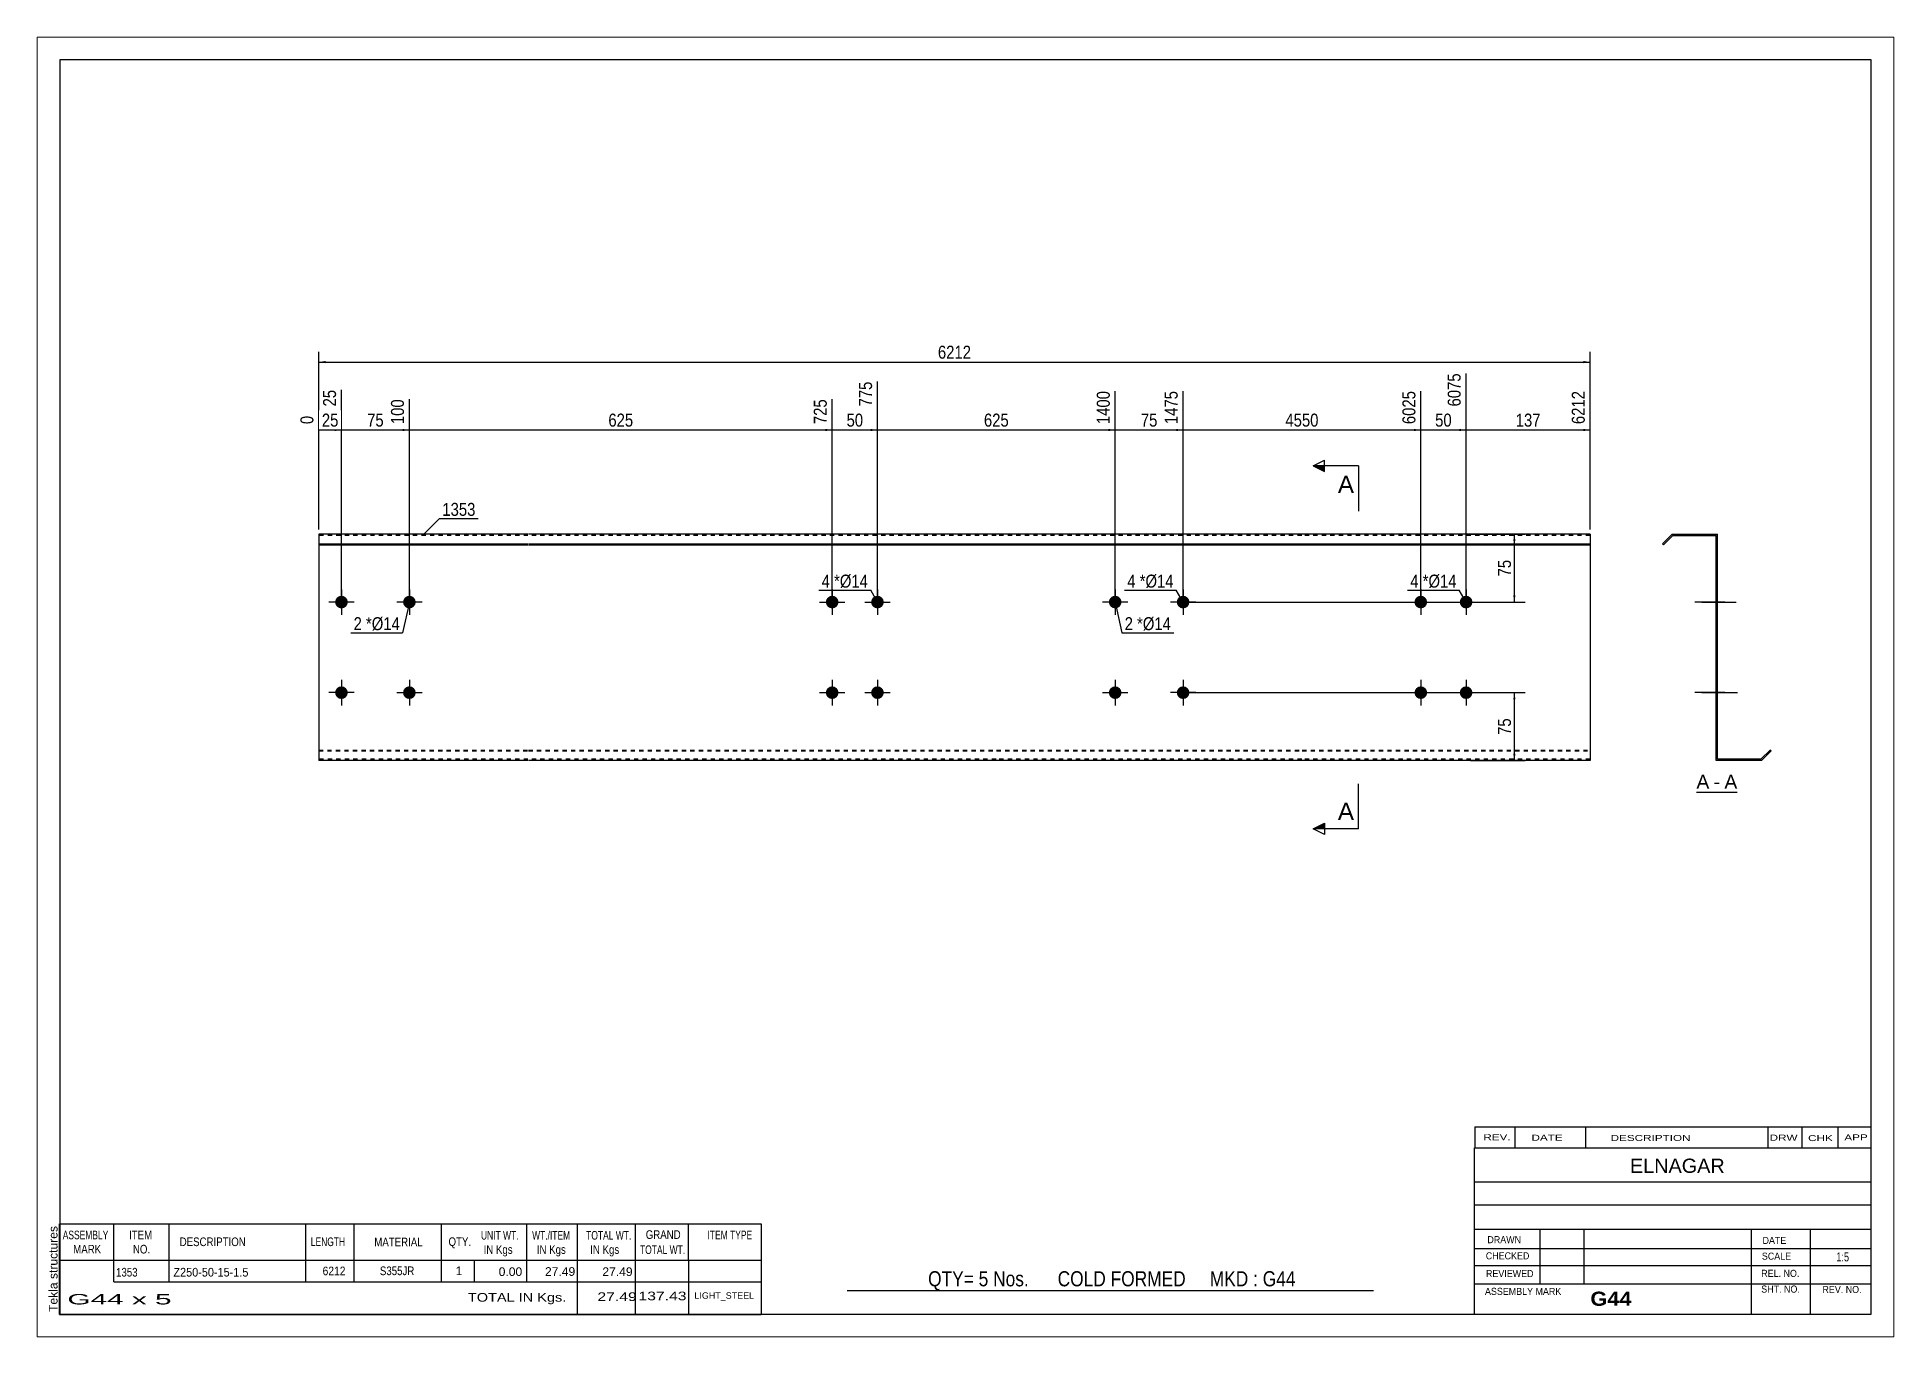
# Paper-space layout 'Layout1' of a CAD drawing. Header units: millimetres. Extents: x 0 to 410, y 0 to 287.
# The model-space entities are those that its viewports show. They can reach past a viewport. Long polylines and large blocks are cut down to what shows.
import ezdxf

# ---------------------------------------------------------------- set-up
doc = ezdxf.new("R2010")
doc.units = ezdxf.units.MM
doc.linetypes.add('DXK_LINE_DOT1', pattern=[1.8814, 0.9407, -0.9407])
doc.layers.add('Viewport layer', color=7, linetype='Continuous', plot=False)
doc.styles.add('Arial', font='ARIAL.TTF', dxfattribs={"height": 0.2})
doc.styles.add('Arial Bold', font='ARIALBD.TTF', dxfattribs={"height": 0.2})
doc.styles.add('Arial Narrow', font='ARIALN.TTF', dxfattribs={"height": 0.2})

# ---------------------------------------------------------------- blocks, each defined once
blk = doc.blocks.new('Unknown-629090020-1616')
at = {"color": 5, "linetype": 'Continuous'}
for p, q in [((342.8, 129.75), (-57.2, 129.75)), ((-57.2, 129.75), (-57.2, -147.25)), ((342.8, -147.25), (342.8, 129.75)), ((-57.2, -147.25), (342.8, -147.25))]:
    blk.add_line(p, q, dxfattribs=at)
at = {"color": 174, "linetype": 'Continuous', "style": 'Arial'}
blk.add_text('Tekla structures', height=1.9102, rotation=90, dxfattribs=at).set_placement((-57.7, -146.75))
blk = doc.blocks.new('Unknown-629090020-12 - 1230')
at = {"color": 7, "linetype": 'Continuous'}
blk.add_line((304.2, -31.95), (313.23, -31.95), dxfattribs=at)
at = {"color": 0, "linetype": 'Continuous'}
blk.add_wipeout([(307.04, -31.2), (307.04, -28), (304.2, -28), (304.2, -31.2)], dxfattribs=at)
blk.add_wipeout([(309.42, -31.2), (309.42, -28), (308, -28), (308, -31.2)], dxfattribs=at)
at = {"color": 96, "linetype": 'Continuous', "style": 'Arial'}
blk.add_text('A', height=3.06, dxfattribs=at).set_placement((304.2, -31.2))
at = {"color": 0, "linetype": 'Continuous'}
blk.add_wipeout([(313.23, -31.2), (313.23, -28), (310.38, -28), (310.38, -31.2)], dxfattribs=at)
at = {"color": 96, "linetype": 'Continuous', "style": 'Arial'}
for s, p in [('A', (310.38, -31.2)), ('-', (308, -31.2))]:
    blk.add_text(s, height=3.06, dxfattribs=at).set_placement(p)
blk = doc.blocks.new('Bolt-629090020-1223 - 1203')
at = {"linetype": 'Continuous'}
blk.add_hatch(color=3, dxfattribs=at).paths.add_polyline_path([(177.25, -10, -1), (174.45, -10, -1)])
at = {"color": 3, "linetype": 'Continuous'}
for p, q in [((175.85, -7.2), (175.85, -12.8)), ((173.05, -10), (178.65, -10))]:
    blk.add_line(p, q, dxfattribs=at)
blk = doc.blocks.new('Part-629090020-1218 - 1203')
at = {"color": 2, "linetype": 'Continuous'}
for p, q in [((0, 25), (0, -25)), ((46.19, 25), (0, 25)), ((149.56, 25), (46.29, 25)), ((217.05, 25), (149.66, 25)), ((280.74, 25), (217.15, 25)), ((280.74, 25), (280.74, -25)), ((0, 22.88), (46.19, 22.88)), ((0, 22.67), (46.19, 22.67)), ((46.29, 22.88), (149.56, 22.88)), ((46.29, 22.67), (149.56, 22.67)), ((149.66, 22.88), (217.05, 22.88)), ((149.66, 22.67), (217.05, 22.67)), ((217.15, 22.88), (280.74, 22.88)), ((217.15, 22.67), (280.74, 22.67)), ((46.19, -25), (0, -25)), ((149.56, -25), (46.29, -25)), ((217.05, -25), (149.66, -25)), ((280.74, -25), (217.15, -25))]:
    blk.add_line(p, q, dxfattribs=at)
at = {"color": 7, "linetype": 'DXK_LINE_DOT1'}
for p, q in [((46.19, 24.7), (0, 24.7)), ((149.56, 24.7), (46.29, 24.7)), ((217.05, 24.7), (149.66, 24.7)), ((280.74, 24.7), (217.15, 24.7)), ((0, -22.67), (46.19, -22.67)), ((0, -22.88), (46.19, -22.88)), ((46.29, -22.67), (149.56, -22.67)), ((46.29, -22.88), (149.56, -22.88)), ((149.66, -22.67), (217.05, -22.67)), ((149.66, -22.88), (217.05, -22.88)), ((217.15, -22.67), (280.74, -22.67)), ((217.15, -22.88), (280.74, -22.88)), ((46.19, -24.7), (0, -24.7)), ((149.56, -24.7), (46.29, -24.7)), ((217.05, -24.7), (149.66, -24.7)), ((280.74, -24.7), (217.15, -24.7))]:
    blk.add_line(p, q, dxfattribs=at)
blk = doc.blocks.new('Bolt-629090020-1219 - 1203')
at = {"linetype": 'Continuous'}
for points in [[(6.4, -10, -1), (3.6, -10, -1)], [(192.25, -10, -1), (189.45, -10, -1)]]:
    blk.add_hatch(color=3, dxfattribs=at).paths.add_polyline_path(points)
at = {"color": 3, "linetype": 'Continuous'}
for p, q in [((5, -7.2), (5, -12.8)), ((190.85, -7.2), (190.85, -12.8)), ((7.8, -10), (2.2, -10)), ((193.65, -10), (188.05, -10))]:
    blk.add_line(p, q, dxfattribs=at)
blk = doc.blocks.new('Bolt-629090020-1220 - 1203')
at = {"linetype": 'Continuous'}
for points in [[(6.4, 10, -1), (3.6, 10, -1)], [(192.25, 10, -1), (189.45, 10, -1)]]:
    blk.add_hatch(color=3, dxfattribs=at).paths.add_polyline_path(points)
at = {"color": 3, "linetype": 'Continuous'}
for p, q in [((5, 12.8), (5, 7.2)), ((190.85, 12.8), (190.85, 7.2)), ((7.8, 10), (2.2, 10)), ((193.65, 10), (188.05, 10))]:
    blk.add_line(p, q, dxfattribs=at)
blk = doc.blocks.new('Bolt-629090020-1221 - 1203')
at = {"linetype": 'Continuous'}
for points in [[(114.76, 10, -1), (111.96, 10, -1)], [(124.76, 10, -1), (121.96, 10, -1)], [(114.76, -10, -1), (111.96, -10, -1)], [(124.76, -10, -1), (121.96, -10, -1)]]:
    blk.add_hatch(color=3, dxfattribs=at).paths.add_polyline_path(points)
at = {"color": 3, "linetype": 'Continuous'}
for p, q in [((113.36, 12.8), (113.36, 7.2)), ((123.36, 12.8), (123.36, 7.2)), ((110.56, 10), (116.16, 10)), ((120.56, 10), (126.16, 10)), ((113.36, -7.2), (113.36, -12.8)), ((123.36, -7.2), (123.36, -12.8)), ((110.56, -10), (116.16, -10)), ((120.56, -10), (126.16, -10))]:
    blk.add_line(p, q, dxfattribs=at)
blk = doc.blocks.new('Bolt-629090020-1222 - 1203')
at = {"linetype": 'Continuous'}
blk.add_hatch(color=3, dxfattribs=at).paths.add_polyline_path([(21.4, -10, -1), (18.6, -10, -1)])
at = {"color": 3, "linetype": 'Continuous'}
for p, q in [((20, -7.2), (20, -12.8)), ((17.2, -10), (22.8, -10))]:
    blk.add_line(p, q, dxfattribs=at)
blk = doc.blocks.new('Bolt-629090020-1224 - 1203')
at = {"linetype": 'Continuous'}
blk.add_hatch(color=3, dxfattribs=at).paths.add_polyline_path([(177.25, 10, -1), (174.45, 10, -1)])
at = {"color": 3, "linetype": 'Continuous'}
for p, q in [((175.85, 12.8), (175.85, 7.2)), ((178.65, 10), (173.05, 10))]:
    blk.add_line(p, q, dxfattribs=at)
blk = doc.blocks.new('Bolt-629090020-1225 - 1203')
at = {"linetype": 'Continuous'}
blk.add_hatch(color=3, dxfattribs=at).paths.add_polyline_path([(21.4, 10, -1), (18.6, 10, -1)])
at = {"color": 3, "linetype": 'Continuous'}
for p, q in [((20, 12.8), (20, 7.2)), ((22.8, 10), (17.2, 10))]:
    blk.add_line(p, q, dxfattribs=at)
blk = doc.blocks.new('Bolt-629090020-1226 - 1203')
at = {"linetype": 'Continuous'}
for points in [[(244.74, 10, -1), (241.94, 10, -1)], [(254.74, 10, -1), (251.94, 10, -1)], [(244.74, -10, -1), (241.94, -10, -1)], [(254.74, -10, -1), (251.94, -10, -1)]]:
    blk.add_hatch(color=3, dxfattribs=at).paths.add_polyline_path(points)
at = {"color": 3, "linetype": 'Continuous'}
for p, q in [((243.34, 12.8), (243.34, 7.2)), ((253.34, 12.8), (253.34, 7.2)), ((240.54, 10), (246.14, 10)), ((250.54, 10), (256.14, 10)), ((243.34, -7.2), (243.34, -12.8)), ((253.34, -7.2), (253.34, -12.8)), ((240.54, -10), (246.14, -10)), ((250.54, -10), (256.14, -10))]:
    blk.add_line(p, q, dxfattribs=at)
blk = doc.blocks.new('Part-629090020-1232 - 1230')
at = {"color": 2, "linetype": 'Continuous'}
for p, q in [((298.86, 25), (296.74, 22.88)), ((296.95, 22.67), (298.99, 24.7)), ((298.86, 25), (308.86, 25)), ((298.99, 24.7), (308.56, 24.7)), ((308.56, -25), (308.56, 24.7)), ((308.86, -24.7), (308.86, 25)), ((296.74, 22.88), (296.95, 22.67)), ((318.44, -24.7), (320.47, -22.67)), ((318.56, -25), (320.68, -22.88)), ((320.68, -22.88), (320.47, -22.67)), ((318.56, -25), (308.56, -25)), ((318.44, -24.7), (308.86, -24.7))]:
    blk.add_line(p, q, dxfattribs=at)
blk = doc.blocks.new('Bolt-629090020-1233 - 1230')
at = {"linetype": 'Continuous'}
blk.add_hatch(color=3, dxfattribs=at).paths.add_polyline_path([(308.86, -11.4), (308.86, -8.6), (308.56, -8.6), (308.56, -11.4)])
blk.add_hatch(color=3, dxfattribs=at).paths.add_polyline_path([(308.86, -11.4), (308.86, -8.6), (308.56, -8.6), (308.56, -11.4)])
at = {"color": 3, "linetype": 'Continuous'}
for p, q in [((310.46, -10), (303.86, -10)), ((310.46, -10), (303.86, -10)), ((308.86, -8.6), (308.56, -8.6)), ((308.86, -8.6), (308.56, -8.6)), ((308.86, -11.4), (308.56, -11.4)), ((308.86, -11.4), (308.56, -11.4))]:
    blk.add_line(p, q, dxfattribs=at)
blk = doc.blocks.new('Bolt-629090020-1234 - 1230')
at = {"linetype": 'Continuous'}
blk.add_hatch(color=3, dxfattribs=at).paths.add_polyline_path([(308.86, 8.6), (308.86, 11.4), (308.56, 11.4), (308.56, 8.6)])
blk.add_hatch(color=3, dxfattribs=at).paths.add_polyline_path([(308.86, 8.6), (308.86, 11.4), (308.56, 11.4), (308.56, 8.6)])
at = {"color": 3, "linetype": 'Continuous'}
for p, q in [((310.46, 10), (303.86, 10)), ((310.46, 10), (303.86, 10)), ((308.86, 11.4), (308.56, 11.4)), ((308.86, 11.4), (308.56, 11.4)), ((308.86, 8.6), (308.56, 8.6)), ((308.86, 8.6), (308.56, 8.6))]:
    blk.add_line(p, q, dxfattribs=at)
blk = doc.blocks.new('Bolt-629090020-1235 - 1230')
at = {"linetype": 'Continuous'}
for points in [[(308.86, 8.6), (308.86, 11.4), (308.56, 11.4), (308.56, 8.6)], [(308.86, 8.6), (308.86, 11.4), (308.56, 11.4), (308.56, 8.6)], [(308.86, -11.4), (308.86, -8.6), (308.56, -8.6), (308.56, -11.4)], [(308.86, -11.4), (308.86, -8.6), (308.56, -8.6), (308.56, -11.4)]]:
    blk.add_hatch(color=3, dxfattribs=at).paths.add_polyline_path(points)
at = {"color": 3, "linetype": 'Continuous'}
for p, q in [((305.96, 10), (312.56, 10)), ((305.96, 10), (312.56, 10)), ((308.56, 11.4), (308.86, 11.4)), ((308.56, 11.4), (308.86, 11.4)), ((308.56, 8.6), (308.86, 8.6)), ((308.56, 8.6), (308.86, 8.6)), ((305.96, -10), (312.56, -10)), ((305.96, -10), (312.56, -10)), ((308.56, -8.6), (308.86, -8.6)), ((308.56, -8.6), (308.86, -8.6)), ((308.56, -11.4), (308.86, -11.4)), ((308.56, -11.4), (308.86, -11.4))]:
    blk.add_line(p, q, dxfattribs=at)
blk = doc.blocks.new('Bolt-629090020-1236 - 1230')
at = {"linetype": 'Continuous'}
blk.add_hatch(color=3, dxfattribs=at).paths.add_polyline_path([(308.86, -11.4), (308.86, -8.6), (308.56, -8.6), (308.56, -11.4)])
at = {"color": 3, "linetype": 'Continuous'}
for p, q in [((306.66, -10), (313.26, -10)), ((308.56, -8.6), (308.86, -8.6)), ((308.56, -11.4), (308.86, -11.4))]:
    blk.add_line(p, q, dxfattribs=at)
blk = doc.blocks.new('Bolt-629090020-1237 - 1230')
at = {"linetype": 'Continuous'}
blk.add_hatch(color=3, dxfattribs=at).paths.add_polyline_path([(308.86, -11.4), (308.86, -8.6), (308.56, -8.6), (308.56, -11.4)])
at = {"color": 3, "linetype": 'Continuous'}
for p, q in [((306.66, -10), (313.26, -10)), ((308.56, -8.6), (308.86, -8.6)), ((308.56, -11.4), (308.86, -11.4))]:
    blk.add_line(p, q, dxfattribs=at)
blk = doc.blocks.new('Bolt-629090020-1238 - 1230')
at = {"linetype": 'Continuous'}
blk.add_hatch(color=3, dxfattribs=at).paths.add_polyline_path([(308.86, 8.6), (308.86, 11.4), (308.56, 11.4), (308.56, 8.6)])
at = {"color": 3, "linetype": 'Continuous'}
for p, q in [((310.46, 10), (303.86, 10)), ((308.86, 11.4), (308.56, 11.4)), ((308.86, 8.6), (308.56, 8.6))]:
    blk.add_line(p, q, dxfattribs=at)
blk = doc.blocks.new('Bolt-629090020-1239 - 1230')
at = {"linetype": 'Continuous'}
blk.add_hatch(color=3, dxfattribs=at).paths.add_polyline_path([(308.86, 8.6), (308.86, 11.4), (308.56, 11.4), (308.56, 8.6)])
at = {"color": 3, "linetype": 'Continuous'}
for p, q in [((310.46, 10), (303.86, 10)), ((308.86, 11.4), (308.56, 11.4)), ((308.86, 8.6), (308.56, 8.6))]:
    blk.add_line(p, q, dxfattribs=at)
blk = doc.blocks.new('Bolt-629090020-1240 - 1230')
at = {"linetype": 'Continuous'}
for points in [[(308.86, 8.6), (308.86, 11.4), (308.56, 11.4), (308.56, 8.6)], [(308.86, 8.6), (308.86, 11.4), (308.56, 11.4), (308.56, 8.6)], [(308.86, -11.4), (308.86, -8.6), (308.56, -8.6), (308.56, -11.4)], [(308.86, -11.4), (308.86, -8.6), (308.56, -8.6), (308.56, -11.4)]]:
    blk.add_hatch(color=3, dxfattribs=at).paths.add_polyline_path(points)
at = {"color": 3, "linetype": 'Continuous'}
for p, q in [((305.36, 10), (312.96, 10)), ((305.36, 10), (312.96, 10)), ((308.56, 11.4), (308.86, 11.4)), ((308.56, 11.4), (308.86, 11.4)), ((308.56, 8.6), (308.86, 8.6)), ((308.56, 8.6), (308.86, 8.6)), ((305.36, -10), (312.96, -10)), ((305.36, -10), (312.96, -10)), ((308.56, -8.6), (308.86, -8.6)), ((308.56, -8.6), (308.86, -8.6)), ((308.56, -11.4), (308.86, -11.4)), ((308.56, -11.4), (308.86, -11.4))]:
    blk.add_line(p, q, dxfattribs=at)
blk = doc.blocks.new('StraightDimension-629090020-1306 - 1203')
at = {"linetype": 'Continuous'}
for points in [[(1.5, 62.75), (0, 63), (1.5, 63.25)], [(279.24, 63.25), (280.74, 63), (279.24, 62.75)]]:
    blk.add_hatch(color=7, dxfattribs=at).paths.add_polyline_path(points)
at = {"color": 7, "linetype": 'Continuous'}
for p, q in [((0, 26), (0, 65.25)), ((0, 63), (280.74, 63)), ((280.74, 26), (280.74, 65.25))]:
    blk.add_line(p, q, dxfattribs=at)
at = {"color": 0}
blk.add_wipeout([(144.63, 63.15), (144.63, 67.35), (136.11, 67.35), (136.11, 63.15)], dxfattribs=at)
at = {"color": 3, "style": 'Arial Narrow'}
blk.add_text('6212', height=2.863, dxfattribs=at).set_placement((136.71, 63.75))
blk = doc.blocks.new('StraightDimension-629090020-1249 - 1203')
at = {"linetype": 'Continuous'}
blk.add_hatch(color=7, dxfattribs=at).paths.add_polyline_path([(279.24, 48.25), (280.74, 48), (279.24, 47.75)])
at = {"color": 7, "linetype": 'Continuous'}
for p, q in [((253.34, 11), (253.34, 60.51)), ((280.74, 26), (280.74, 56.61)), ((253.34, 48), (280.74, 48))]:
    blk.add_line(p, q, dxfattribs=at)
at = {"color": 0, "linetype": 'Continuous'}
blk.add_wipeout([(280.14, 57.21), (275.94, 57.21), (275.94, 48.7), (280.14, 48.7)], dxfattribs=at)
at = {"color": 0}
blk.add_wipeout([(270.38, 48.15), (270.38, 52.35), (263.7, 52.35), (263.7, 48.15)], dxfattribs=at)
at = {"color": 3, "linetype": 'Continuous', "style": 'Arial Narrow'}
blk.add_text('6212', height=2.863, rotation=90.0002, dxfattribs=at).set_placement((279.54, 49.3))
at = {"color": 3, "style": 'Arial Narrow'}
blk.add_text('137', height=2.863, dxfattribs=at).set_placement((264.3, 48.75))
blk = doc.blocks.new('StraightDimension-629090020-1250 - 1203')
at = {"linetype": 'Continuous'}
blk.add_hatch(color=7, dxfattribs=at).paths.add_polyline_path([(251.84, 48.25), (253.34, 48), (251.84, 47.75)])
at = {"color": 7, "linetype": 'Continuous'}
for p, q in [((253.34, 11), (253.34, 60.51)), ((243.34, 11), (243.34, 56.61)), ((243.34, 48), (253.34, 48))]:
    blk.add_line(p, q, dxfattribs=at)
at = {"color": 0}
blk.add_wipeout([(250.77, 48.15), (250.77, 52.35), (245.91, 52.35), (245.91, 48.15)], dxfattribs=at)
at = {"color": 0, "linetype": 'Continuous'}
blk.add_wipeout([(252.74, 61.11), (248.54, 61.11), (248.54, 52.6), (252.74, 52.6)], dxfattribs=at)
at = {"color": 3, "linetype": 'Continuous', "style": 'Arial Narrow'}
blk.add_text('6075', height=2.863, rotation=90.0002, dxfattribs=at).set_placement((252.14, 53.2))
at = {"color": 3, "style": 'Arial Narrow'}
blk.add_text('50', height=2.863, dxfattribs=at).set_placement((246.51, 48.75))
blk = doc.blocks.new('StraightDimension-629090020-1251 - 1203')
at = {"linetype": 'Continuous'}
blk.add_hatch(color=7, dxfattribs=at).paths.add_polyline_path([(241.84, 48.25), (243.34, 48), (241.84, 47.75)])
at = {"color": 7, "linetype": 'Continuous'}
for p, q in [((190.85, 11), (190.85, 56.61)), ((243.34, 11), (243.34, 56.61)), ((190.85, 48), (243.34, 48))]:
    blk.add_line(p, q, dxfattribs=at)
at = {"color": 0, "linetype": 'Continuous'}
blk.add_wipeout([(242.74, 57.21), (238.54, 57.21), (238.54, 48.7), (242.74, 48.7)], dxfattribs=at)
at = {"color": 0}
blk.add_wipeout([(221.35, 48.15), (221.35, 52.35), (212.84, 52.35), (212.84, 48.15)], dxfattribs=at)
at = {"color": 3, "linetype": 'Continuous', "style": 'Arial Narrow'}
blk.add_text('6025', height=2.863, rotation=90.0002, dxfattribs=at).set_placement((242.14, 49.3))
at = {"color": 3, "style": 'Arial Narrow'}
blk.add_text('4550', height=2.863, dxfattribs=at).set_placement((213.44, 48.75))
blk = doc.blocks.new('StraightDimension-629090020-1252 - 1203')
at = {"linetype": 'Continuous'}
blk.add_hatch(color=7, dxfattribs=at).paths.add_polyline_path([(189.35, 48.25), (190.85, 48), (189.35, 47.75)])
at = {"color": 7, "linetype": 'Continuous'}
for p, q in [((175.85, 11), (175.85, 56.61)), ((190.85, 11), (190.85, 56.61)), ((175.85, 48), (190.85, 48))]:
    blk.add_line(p, q, dxfattribs=at)
at = {"color": 0}
blk.add_wipeout([(185.78, 48.15), (185.78, 52.35), (180.92, 52.35), (180.92, 48.15)], dxfattribs=at)
at = {"color": 0, "linetype": 'Continuous'}
blk.add_wipeout([(190.25, 57.21), (186.05, 57.21), (186.05, 48.7), (190.25, 48.7)], dxfattribs=at)
at = {"color": 3, "linetype": 'Continuous', "style": 'Arial Narrow'}
blk.add_text('1475', height=2.863, rotation=90.0002, dxfattribs=at).set_placement((189.65, 49.3))
at = {"color": 3, "style": 'Arial Narrow'}
blk.add_text('75', height=2.863, dxfattribs=at).set_placement((181.52, 48.75))
blk = doc.blocks.new('StraightDimension-629090020-1253 - 1203')
at = {"linetype": 'Continuous'}
blk.add_hatch(color=7, dxfattribs=at).paths.add_polyline_path([(174.35, 48.25), (175.85, 48), (174.35, 47.75)])
at = {"color": 7, "linetype": 'Continuous'}
for p, q in [((123.36, 11), (123.36, 58.68)), ((175.85, 11), (175.85, 56.61)), ((123.36, 48), (175.85, 48))]:
    blk.add_line(p, q, dxfattribs=at)
at = {"color": 0, "linetype": 'Continuous'}
blk.add_wipeout([(175.25, 57.21), (171.05, 57.21), (171.05, 48.7), (175.25, 48.7)], dxfattribs=at)
at = {"color": 0}
blk.add_wipeout([(152.95, 48.15), (152.95, 52.35), (146.27, 52.35), (146.27, 48.15)], dxfattribs=at)
at = {"color": 3, "linetype": 'Continuous', "style": 'Arial Narrow'}
blk.add_text('1400', height=2.863, rotation=90.0002, dxfattribs=at).set_placement((174.65, 49.3))
at = {"color": 3, "style": 'Arial Narrow'}
blk.add_text('625', height=2.863, dxfattribs=at).set_placement((146.87, 48.75))
blk = doc.blocks.new('StraightDimension-629090020-1254 - 1203')
at = {"linetype": 'Continuous'}
blk.add_hatch(color=7, dxfattribs=at).paths.add_polyline_path([(121.86, 48.25), (123.36, 48), (121.86, 47.75)])
at = {"color": 7, "linetype": 'Continuous'}
for p, q in [((123.36, 11), (123.36, 58.68)), ((113.36, 11), (113.36, 54.78)), ((113.36, 48), (123.36, 48))]:
    blk.add_line(p, q, dxfattribs=at)
at = {"color": 0}
blk.add_wipeout([(120.79, 48.15), (120.79, 52.35), (115.94, 52.35), (115.94, 48.15)], dxfattribs=at)
at = {"color": 0, "linetype": 'Continuous'}
blk.add_wipeout([(122.76, 59.28), (118.56, 59.28), (118.56, 52.6), (122.76, 52.6)], dxfattribs=at)
at = {"color": 3, "linetype": 'Continuous', "style": 'Arial Narrow'}
blk.add_text('775', height=2.863, rotation=90.0002, dxfattribs=at).set_placement((122.16, 53.2))
at = {"color": 3, "style": 'Arial Narrow'}
blk.add_text('50', height=2.863, dxfattribs=at).set_placement((116.54, 48.75))
blk = doc.blocks.new('StraightDimension-629090020-1255 - 1203')
at = {"linetype": 'Continuous'}
blk.add_hatch(color=7, dxfattribs=at).paths.add_polyline_path([(111.86, 48.25), (113.36, 48), (111.86, 47.75)])
at = {"color": 7, "linetype": 'Continuous'}
for p, q in [((20, 11), (20, 54.78)), ((113.36, 11), (113.36, 54.78)), ((20, 48), (113.36, 48))]:
    blk.add_line(p, q, dxfattribs=at)
at = {"color": 0, "linetype": 'Continuous'}
blk.add_wipeout([(112.76, 55.38), (108.56, 55.38), (108.56, 48.7), (112.76, 48.7)], dxfattribs=at)
at = {"color": 0}
blk.add_wipeout([(70.02, 48.15), (70.02, 52.35), (63.34, 52.35), (63.34, 48.15)], dxfattribs=at)
at = {"color": 3, "linetype": 'Continuous', "style": 'Arial Narrow'}
blk.add_text('725', height=2.863, rotation=90.0002, dxfattribs=at).set_placement((112.16, 49.3))
at = {"color": 3, "style": 'Arial Narrow'}
blk.add_text('625', height=2.863, dxfattribs=at).set_placement((63.94, 48.75))
blk = doc.blocks.new('StraightDimension-629090020-1256 - 1203')
at = {"linetype": 'Continuous'}
blk.add_hatch(color=7, dxfattribs=at).paths.add_polyline_path([(18.5, 48.25), (20, 48), (18.5, 47.75)])
at = {"color": 7, "linetype": 'Continuous'}
for p, q in [((5, 11), (5, 56.86)), ((20, 11), (20, 54.78)), ((5, 48), (20, 48))]:
    blk.add_line(p, q, dxfattribs=at)
at = {"color": 0}
blk.add_wipeout([(14.93, 48.15), (14.93, 52.35), (10.07, 52.35), (10.07, 48.15)], dxfattribs=at)
at = {"color": 0, "linetype": 'Continuous'}
blk.add_wipeout([(19.4, 55.38), (15.2, 55.38), (15.2, 48.7), (19.4, 48.7)], dxfattribs=at)
at = {"color": 3, "linetype": 'Continuous', "style": 'Arial Narrow'}
blk.add_text('100', height=2.863, rotation=90.0002, dxfattribs=at).set_placement((18.8, 49.3))
at = {"color": 3, "style": 'Arial Narrow'}
blk.add_text('75', height=2.863, dxfattribs=at).set_placement((10.67, 48.75))
blk = doc.blocks.new('StraightDimension-629090020-1257 - 1203')
at = {"linetype": 'Continuous'}
blk.add_hatch(color=7, dxfattribs=at).paths.add_polyline_path([(3.5, 48.25), (5, 48), (3.5, 47.75)])
at = {"color": 7, "linetype": 'Continuous'}
for p, q in [((5, 11), (5, 56.86)), ((0, 26), (0, 51.13)), ((0, 48), (5, 48))]:
    blk.add_line(p, q, dxfattribs=at)
at = {"color": 0}
blk.add_wipeout([(4.93, 48.15), (4.93, 52.35), (0.07, 52.35), (0.07, 48.15)], dxfattribs=at)
at = {"color": 0, "linetype": 'Continuous'}
blk.add_wipeout([(4.4, 57.46), (0.2, 57.46), (0.2, 52.6), (4.4, 52.6)], dxfattribs=at)
blk.add_wipeout([(-0.6, 51.73), (-4.8, 51.73), (-4.8, 48.7), (-0.6, 48.7)], dxfattribs=at)
at = {"color": 3, "linetype": 'Continuous', "style": 'Arial Narrow'}
for s, height, p in [('25', 2.863, (3.8, 53.2)), ('0', 2.86, (-1.2, 49.3))]:
    blk.add_text(s, height=height, rotation=90.0002, dxfattribs=at).set_placement(p)
at = {"color": 3, "style": 'Arial Narrow'}
blk.add_text('25', height=2.863, dxfattribs=at).set_placement((0.67, 48.75))
blk = doc.blocks.new('StraightDimension-629090020-1294 - 1203')
at = {"linetype": 'Continuous'}
for points in [[(263.75, 23.5), (264, 25), (264.25, 23.5)], [(264.25, 11.5), (264, 10), (263.75, 11.5)]]:
    blk.add_hatch(color=7, dxfattribs=at).paths.add_polyline_path(points)
at = {"color": 7, "linetype": 'Continuous'}
for p, q in [((254.34, 25), (266.4, 25)), ((264, 10), (264, 25)), ((191.85, 10), (266.4, 10))]:
    blk.add_line(p, q, dxfattribs=at)
at = {"color": 0}
blk.add_wipeout([(263.85, 19.93), (259.65, 19.93), (259.65, 15.07), (263.85, 15.07)], dxfattribs=at)
at = {"color": 3, "style": 'Arial Narrow'}
blk.add_text('75', height=2.863, rotation=90.0002, dxfattribs=at).set_placement((263.25, 15.67))
blk = doc.blocks.new('StraightDimension-629090020-1300 - 1203')
at = {"linetype": 'Continuous'}
for points in [[(263.75, -11.5), (264, -10), (264.25, -11.5)], [(264.25, -23.5), (264, -25), (263.75, -23.5)]]:
    blk.add_hatch(color=7, dxfattribs=at).paths.add_polyline_path(points)
at = {"color": 7, "linetype": 'Continuous'}
for p, q in [((191.85, -10), (266.4, -10)), ((264, -25), (264, -10)), ((254.34, -25), (266.4, -25))]:
    blk.add_line(p, q, dxfattribs=at)
at = {"color": 0}
blk.add_wipeout([(263.85, -15.07), (259.65, -15.07), (259.65, -19.93), (263.85, -19.93)], dxfattribs=at)
at = {"color": 3, "style": 'Arial Narrow'}
blk.add_text('75', height=2.863, rotation=90.0002, dxfattribs=at).set_placement((263.25, -19.33))
blk = doc.blocks.new('CBS_BOM-629090020-1643')
at = {"color": 7, "linetype": 'Continuous'}
for p, q in [((-57.23, -135.28), (-57.23, -127.28)), ((-57.23, -127.28), (97.69, -127.28)), ((-45.23, -135.28), (-45.23, -127.28)), ((-33.04, -135.28), (-33.04, -127.28)), ((-2.88, -135.28), (-2.88, -127.28)), ((7.8, -135.28), (7.8, -127.28)), ((27.12, -135.28), (27.12, -127.28)), ((45.92, -135.28), (45.92, -127.28)), ((57.13, -135.28), (57.13, -127.28)), ((69.92, -135.28), (69.92, -127.28)), ((81.67, -135.28), (81.67, -127.28)), ((97.69, -127.29), (97.69, -135.27)), ((-57.23, -135.28), (97.69, -135.28)), ((-57.23, -140.08), (-57.23, -135.28)), ((-45.23, -140.08), (-45.23, -135.28)), ((-33.04, -140.08), (-33.04, -135.28)), ((-2.88, -140.08), (-2.88, -135.28)), ((7.8, -140.08), (7.8, -135.28)), ((27.12, -140.08), (27.12, -135.28)), ((34.38, -140.08), (34.38, -135.28)), ((45.92, -140.08), (45.92, -135.28)), ((57.13, -140.08), (57.13, -135.28)), ((69.92, -140.08), (69.92, -135.28)), ((81.69, -140.08), (81.69, -135.28)), ((97.69, -135.28), (97.69, -140.08)), ((-57.23, -147.28), (-57.23, -140.1)), ((-45.23, -140.08), (97.69, -140.08)), ((57.13, -147.28), (57.13, -140.1)), ((69.92, -147.28), (69.92, -140.1)), ((81.73, -147.28), (81.73, -140.1)), ((97.69, -140.08), (97.69, -147.28)), ((-57.23, -147.28), (97.69, -147.28))]:
    blk.add_line(p, q, dxfattribs=at)
at = {"color": 3, "linetype": 'Continuous', "style": 'Arial'}
for s, height, width, p in [('ASSEMBLY', 1.91, 0.7, (-56.55, -130.71)), ('ITEM', 1.91, 0.8, (-41.9, -130.71)), ('DESCRIPTION', 1.9102, 0.8, (-30.72, -132.21)), ('LENGTH', 1.91, 0.7, (-1.77, -132.21)), ('MATERIAL', 1.91, 0.8, (12.25, -132.26)), ('QTY.', 1.91, 0.8, (28.64, -132.18)), ('UNIT WT.', 1.91, 0.7, (35.81, -130.78)), ('WT./ITEM', 1.91, 0.7, (47.1, -130.78)), ('TOTAL WT.', 1.91, 0.7, (59.04, -130.78)), ('GRAND', 1.91, 0.8, (72.19, -130.62)), ('ITEM TYPE', 1.91, 0.7, (85.83, -130.7)), ('MARK', 1.91, 0.8, (-54.23, -133.84)), ('NO.', 1.91, 0.8, (-41.05, -133.84)), ('IN Kgs', 1.91, 0.8, (36.39, -133.92)), ('IN Kgs', 1.91, 0.8, (48.14, -133.92)), ('IN Kgs', 1.91, 0.8, (59.93, -133.92)), ('TOTAL WT.', 1.91, 0.7, (70.93, -133.96))]:
    blk.add_text(s, height=height, dxfattribs=dict(at, width=width)).set_placement(p)
at = {"color": 7, "linetype": 'Continuous', "style": 'Arial'}
for s, height, width, p in [('1353', 1.91, 0.8, (-44.77, -138.93)), ('Z250-50-15-1.5', 1.9102, 0.9, (-32.1, -138.93)), ('6212', 1.91, 0.85, (0.84, -138.65)), ('S355JR', 1.91, 0.8, (13.49, -138.62))]:
    blk.add_text(s, height=height, dxfattribs=dict(at, width=width)).set_placement(p)
for s, p in [('1', (30.21, -138.62)), ('0.00', (39.72, -138.81)), ('27.49', (49.94, -138.78)), ('27.49', (62.61, -138.81))]:
    blk.add_text(s, height=1.91, dxfattribs=at).set_placement(p)
at = {"color": 6, "linetype": 'Continuous', "style": 'Arial'}
for s, height, width, p in [('G44 x 5', 2.292, 2.05, (-55.51, -145.09)), ('TOTAL IN Kgs.', 1.9102, 1.2, (32.93, -144.48)), ('27.49', 1.91, 1.3, (61.52, -144.33)), ('137.43', 1.91, 1.3, (70.59, -144.17))]:
    blk.add_text(s, height=height, dxfattribs=dict(at, width=width)).set_placement(p)
blk.add_text('LIGHT_STEEL', height=1.4135, dxfattribs=at).set_placement((82.94, -143.83))
blk = doc.blocks.new('CBS_CALLOFF-629090020-1644')
at = {"color": 7, "linetype": 'Continuous'}
blk.add_line((116.68, -141.98), (232.91, -142), dxfattribs=at)
at = {"color": 3, "linetype": 'Continuous', "style": 'Arial Narrow'}
blk.add_text('QTY= 5 Nos.      COLD FORMED     MKD : G44', height=3.3405, dxfattribs=at).set_placement((134.54, -141.09))
blk = doc.blocks.new('CBS_NAME_BLOG-629090020-1645')
at = {"color": 7, "linetype": 'Continuous'}
for p, q in [((255.21, -110.5), (342.73, -110.5)), ((255.21, -147.21), (255.21, -110.5)), ((255.21, -118.04), (342.73, -118.04)), ((255.28, -123.09), (342.8, -123.09)), ((255.21, -128.46), (342.73, -128.46)), ((269.73, -140.57), (269.73, -128.47)), ((279.42, -140.54), (279.42, -128.47)), ((316.33, -147.21), (316.33, -128.48)), ((329.38, -147.21), (329.38, -128.47)), ((255.22, -132.76), (342.8, -132.74)), ((255.21, -136.51), (342.73, -136.51)), ((255.21, -140.55), (342.73, -140.55)), ((255.21, -147.25), (342.8, -147.25))]:
    blk.add_line(p, q, dxfattribs=at)
at = {"color": 3, "linetype": 'Continuous', "style": 'Arial'}
blk.add_text('ELNAGAR', height=3.133, dxfattribs=at).set_placement((289.53, -116.03))
at = {"color": 3, "linetype": 'Continuous'}
for s, height, style, width, p in [('DRAWN', 1.566, 'Arial', 0.9, (258.04, -131.57)), ('DATE', 1.566, 'Arial', 0.9, (318.8, -131.73)), ('CHECKED', 1.566, 'Arial', 0.9, (257.69, -135.14)), ('SCALE', 1.566, 'Arial', 0.9, (318.65, -135.21)), ('1:5', 1.957, 'Arial Narrow', 0.9, (335.1, -135.57)), ('REVIEWED', 1.566, 'Arial', 0.9, (257.73, -139.06)), ('REL. NO.', 1.566, 'Arial', 0.9, (318.51, -139.01)), ('ASSEMBLY MARK', 1.5663, 'Arial', 0.9, (257.51, -142.99)), ('G44', 3.131, 'Arial Bold', 1.1, (280.79, -145.39)), ('SHT. NO.', 1.566, 'Arial', 0.9, (318.51, -142.48)), ('REV. NO.', 1.566, 'Arial', 0.9, (332.03, -142.57))]:
    blk.add_text(s, height=height, dxfattribs=dict(at, style=style, width=width)).set_placement(p)
blk = doc.blocks.new('CBS_REVISION-629090020-1646')
at = {"color": 7, "linetype": 'Continuous'}
for p, q in [((255.29, -105.87), (342.79, -105.87)), ((255.29, -105.87), (255.29, -110.5)), ((264.09, -105.87), (264.09, -110.5)), ((279.68, -105.87), (279.68, -110.44)), ((319.94, -105.87), (319.94, -110.5)), ((327.48, -105.87), (327.48, -110.5)), ((335.43, -105.87), (335.43, -110.5)), ((255.29, -110.5), (342.79, -110.5))]:
    blk.add_line(p, q, dxfattribs=at)
at = {"color": 7, "style": 'Arial Narrow', "width": 1.7}
for s, height, p in [('REV.', 1.326, (257.15, -108.82)), ('DATE', 1.326, (267.78, -108.94)), ('DESCRIPTION', 1.3257, (285.26, -108.99)), ('DRW', 1.326, (320.37, -108.93)), ('CHK', 1.326, (328.86, -109.02)), ('APP', 1.326, (336.86, -108.87))]:
    blk.add_text(s, height=height, dxfattribs=at).set_placement(p)
blk = doc.blocks.new('SectionMark-629090020-1247 - 1203')
at = {"linetype": 'Continuous'}
for points in [[(222.08, 40.1), (222.08, 38.85), (219.58, 40.1)], [(222.08, -38.85), (222.08, -40.1), (219.58, -40.1)]]:
    blk.add_hatch(color=30, dxfattribs=at).paths.add_polyline_path(points)
at = {"color": 30, "linetype": 'Continuous'}
for p, q in [((219.58, 40.1), (222.08, 41.35)), ((222.08, 38.85), (222.08, 41.35)), ((219.58, 40.1), (222.08, 38.85)), ((219.58, -40.1), (222.08, -38.85)), ((222.08, -41.35), (219.58, -40.1)), ((222.08, -38.85), (222.08, -41.35))]:
    blk.add_line(p, q, dxfattribs=at)
at = {"color": 0, "linetype": 'Continuous'}
for points in [[(228.58, 34.1), (228.58, 38.1), (225.03, 38.1), (225.03, 34.1)], [(228.58, -38.1), (228.58, -34.1), (225.03, -34.1), (225.03, -38.1)]]:
    blk.add_wipeout(points, dxfattribs=at)
at = {"color": 30, "linetype": 'Continuous'}
for p, q in [((229.58, 40.1), (219.58, 40.1)), ((229.58, 40.1), (229.58, 30.1)), ((229.58, -40.1), (229.58, -30.1)), ((229.58, -40.1), (219.58, -40.1))]:
    blk.add_line(p, q, dxfattribs=at)
at = {"color": 96, "linetype": 'Continuous', "style": 'Arial'}
for p in [(225.03, 34.1), (225.03, -38.1)]:
    blk.add_text('A', height=3.82, dxfattribs=at).set_placement(p)
blk = doc.blocks.new('Mark-629090020-1309 - 1203')
at = {"color": 0}
blk.add_wipeout([(34.59, 29.04), (34.59, 32.04), (27.28, 32.04), (27.28, 29.04)], dxfattribs=at)
blk.add_wipeout([(34.59, 29.04), (34.59, 32.04), (27.28, 32.04), (27.28, 29.04)], dxfattribs=at)
at = {"color": 7, "linetype": 'Continuous'}
for p, q in [((23.15, 24.9), (26.68, 28.44)), ((26.68, 28.44), (35.19, 28.44))]:
    blk.add_line(p, q, dxfattribs=at)
at = {"color": 3, "style": 'Arial Narrow'}
blk.add_text('1353', height=2.863, dxfattribs=at).set_placement((27.28, 29.04))
blk = doc.blocks.new('MarkSet-629090020-1317 - 1203')
at = {"color": 0}
blk.add_wipeout([(180.36, 13.2), (180.36, 16.2), (178.53, 16.2), (178.53, 13.2)], dxfattribs=at)
blk.add_wipeout([(180.36, 13.2), (180.36, 16.2), (178.53, 16.2), (178.53, 13.2)], dxfattribs=at)
blk.add_wipeout([(182.54, 13.2), (182.54, 16.2), (181.26, 16.2), (181.26, 13.2)], dxfattribs=at)
blk.add_wipeout([(182.54, 13.2), (182.54, 16.2), (181.26, 16.2), (181.26, 13.2)], dxfattribs=at)
at = {"color": 3, "style": 'Arial Narrow'}
blk.add_text('4', height=2.86, dxfattribs=at).set_placement((178.53, 13.2))
at = {"color": 0}
blk.add_wipeout([(188.75, 13.2), (188.75, 16.2), (182.54, 16.2), (182.54, 13.2)], dxfattribs=at)
blk.add_wipeout([(188.75, 13.2), (188.75, 16.2), (182.54, 16.2), (182.54, 13.2)], dxfattribs=at)
at = {"color": 7, "linetype": 'Continuous'}
for p in [(177.93, 12.6), (190.85, 10)]:
    blk.add_line(p, (189.35, 12.6), dxfattribs=at)
at = {"color": 3, "style": 'Arial Narrow'}
for s, height, p in [('*', 2.86, (181.26, 13.2)), ('Ø14', 2.863, (182.54, 13.2))]:
    blk.add_text(s, height=height, dxfattribs=at).set_placement(p)
blk = doc.blocks.new('MarkSet-629090020-1322 - 1203')
at = {"color": 0}
blk.add_wipeout([(9.51, 3.8), (9.51, 6.8), (7.68, 6.8), (7.68, 3.8)], dxfattribs=at)
blk.add_wipeout([(9.51, 3.8), (9.51, 6.8), (7.68, 6.8), (7.68, 3.8)], dxfattribs=at)
blk.add_wipeout([(11.69, 3.8), (11.69, 6.8), (10.41, 6.8), (10.41, 3.8)], dxfattribs=at)
blk.add_wipeout([(11.69, 3.8), (11.69, 6.8), (10.41, 6.8), (10.41, 3.8)], dxfattribs=at)
at = {"color": 3, "style": 'Arial Narrow'}
blk.add_text('2', height=2.86, dxfattribs=at).set_placement((7.68, 3.8))
at = {"color": 0}
blk.add_wipeout([(17.9, 3.8), (17.9, 6.8), (11.69, 6.8), (11.69, 3.8)], dxfattribs=at)
blk.add_wipeout([(17.9, 3.8), (17.9, 6.8), (11.69, 6.8), (11.69, 3.8)], dxfattribs=at)
at = {"color": 7, "linetype": 'Continuous'}
for p in [(20, 10), (7.08, 3.2)]:
    blk.add_line(p, (18.5, 3.2), dxfattribs=at)
at = {"color": 3, "style": 'Arial Narrow'}
for s, height, p in [('*', 2.86, (10.41, 3.8)), ('Ø14', 2.863, (11.69, 3.8))]:
    blk.add_text(s, height=height, dxfattribs=at).set_placement(p)
blk = doc.blocks.new('MarkSet-629090020-1327 - 1203')
at = {"color": 0}
blk.add_wipeout([(179.78, 3.8), (179.78, 6.8), (177.95, 6.8), (177.95, 3.8)], dxfattribs=at)
blk.add_wipeout([(179.78, 3.8), (179.78, 6.8), (177.95, 6.8), (177.95, 3.8)], dxfattribs=at)
at = {"color": 7, "linetype": 'Continuous'}
blk.add_line((175.85, 10), (177.35, 3.2), dxfattribs=at)
at = {"color": 0}
blk.add_wipeout([(181.96, 3.8), (181.96, 6.8), (180.68, 6.8), (180.68, 3.8)], dxfattribs=at)
blk.add_wipeout([(181.96, 3.8), (181.96, 6.8), (180.68, 6.8), (180.68, 3.8)], dxfattribs=at)
at = {"color": 3, "style": 'Arial Narrow'}
blk.add_text('2', height=2.86, dxfattribs=at).set_placement((177.95, 3.8))
at = {"color": 0}
blk.add_wipeout([(188.17, 3.8), (188.17, 6.8), (181.96, 6.8), (181.96, 3.8)], dxfattribs=at)
blk.add_wipeout([(188.17, 3.8), (188.17, 6.8), (181.96, 6.8), (181.96, 3.8)], dxfattribs=at)
at = {"color": 7, "linetype": 'Continuous'}
blk.add_line((177.35, 3.2), (188.77, 3.2), dxfattribs=at)
at = {"color": 3, "style": 'Arial Narrow'}
for s, height, p in [('*', 2.86, (180.68, 3.8)), ('Ø14', 2.863, (181.96, 3.8))]:
    blk.add_text(s, height=height, dxfattribs=at).set_placement(p)
blk = doc.blocks.new('Mark-629090020-1330 - 1203')
at = {"color": 0}
blk.add_wipeout([(112.87, 13.2), (112.87, 16.2), (111.04, 16.2), (111.04, 13.2)], dxfattribs=at)
blk.add_wipeout([(112.87, 13.2), (112.87, 16.2), (111.04, 16.2), (111.04, 13.2)], dxfattribs=at)
blk.add_wipeout([(115.05, 13.2), (115.05, 16.2), (113.77, 16.2), (113.77, 13.2)], dxfattribs=at)
blk.add_wipeout([(115.05, 13.2), (115.05, 16.2), (113.77, 16.2), (113.77, 13.2)], dxfattribs=at)
at = {"color": 3, "style": 'Arial Narrow'}
blk.add_text('4', height=2.86, dxfattribs=at).set_placement((111.04, 13.2))
at = {"color": 0}
blk.add_wipeout([(121.26, 13.2), (121.26, 16.2), (115.05, 16.2), (115.05, 13.2)], dxfattribs=at)
blk.add_wipeout([(121.26, 13.2), (121.26, 16.2), (115.05, 16.2), (115.05, 13.2)], dxfattribs=at)
at = {"color": 7, "linetype": 'Continuous'}
for p in [(110.44, 12.6), (123.36, 10)]:
    blk.add_line(p, (121.86, 12.6), dxfattribs=at)
at = {"color": 3, "style": 'Arial Narrow'}
for s, height, p in [('*', 2.86, (113.77, 13.2)), ('Ø14', 2.863, (115.05, 13.2))]:
    blk.add_text(s, height=height, dxfattribs=at).set_placement(p)
blk = doc.blocks.new('Mark-629090020-1331 - 1203')
at = {"color": 0}
blk.add_wipeout([(242.85, 13.2), (242.85, 16.2), (241.02, 16.2), (241.02, 13.2)], dxfattribs=at)
blk.add_wipeout([(242.85, 13.2), (242.85, 16.2), (241.02, 16.2), (241.02, 13.2)], dxfattribs=at)
blk.add_wipeout([(245.03, 13.2), (245.03, 16.2), (243.75, 16.2), (243.75, 13.2)], dxfattribs=at)
blk.add_wipeout([(245.03, 13.2), (245.03, 16.2), (243.75, 16.2), (243.75, 13.2)], dxfattribs=at)
at = {"color": 3, "style": 'Arial Narrow'}
blk.add_text('4', height=2.86, dxfattribs=at).set_placement((241.02, 13.2))
at = {"color": 0}
blk.add_wipeout([(251.24, 13.2), (251.24, 16.2), (245.03, 16.2), (245.03, 13.2)], dxfattribs=at)
blk.add_wipeout([(251.24, 13.2), (251.24, 16.2), (245.03, 16.2), (245.03, 13.2)], dxfattribs=at)
at = {"color": 7, "linetype": 'Continuous'}
for p in [(240.42, 12.6), (253.34, 10)]:
    blk.add_line(p, (251.84, 12.6), dxfattribs=at)
at = {"color": 3, "style": 'Arial Narrow'}
for s, height, p in [('*', 2.86, (243.75, 13.2)), ('Ø14', 2.863, (245.03, 13.2))]:
    blk.add_text(s, height=height, dxfattribs=at).set_placement(p)

msp = doc.modelspace()

# ---------------------------------------------------------------- block references
for name in ['Unknown-629090020-1616', 'Part-629090020-1218 - 1203', 'Part-629090020-1232 - 1230', 'Bolt-629090020-1220 - 1203', 'Bolt-629090020-1225 - 1203', 'Bolt-629090020-1221 - 1203', 'Bolt-629090020-1224 - 1203', 'Bolt-629090020-1226 - 1203', 'Bolt-629090020-1234 - 1230', 'Bolt-629090020-1238 - 1230', 'Bolt-629090020-1239 - 1230', 'Bolt-629090020-1240 - 1230', 'Bolt-629090020-1235 - 1230', 'Bolt-629090020-1219 - 1203', 'Bolt-629090020-1222 - 1203', 'Bolt-629090020-1223 - 1203', 'Bolt-629090020-1233 - 1230', 'Bolt-629090020-1236 - 1230', 'Bolt-629090020-1237 - 1230', 'CBS_REVISION-629090020-1646', 'CBS_NAME_BLOG-629090020-1645', 'CBS_BOM-629090020-1643', 'CBS_CALLOFF-629090020-1644']:
    msp.add_blockref(name, (0, 0))

# ---------------------------------------------------------------- next in the draw order: block references
for name in ['StraightDimension-629090020-1306 - 1203', 'StraightDimension-629090020-1300 - 1203', 'Unknown-629090020-12 - 1230']:
    msp.add_blockref(name, (0, 0))

# ---------------------------------------------------------------- next in the draw order: block references
msp.add_blockref('StraightDimension-629090020-1249 - 1203', (0, 0))

# ---------------------------------------------------------------- next in the draw order: block references
msp.add_blockref('StraightDimension-629090020-1250 - 1203', (0, 0))

# ---------------------------------------------------------------- next in the draw order: block references
msp.add_blockref('StraightDimension-629090020-1251 - 1203', (0, 0))

# ---------------------------------------------------------------- next in the draw order: block references
msp.add_blockref('StraightDimension-629090020-1252 - 1203', (0, 0))

# ---------------------------------------------------------------- next in the draw order: block references
for name in ['StraightDimension-629090020-1253 - 1203', 'StraightDimension-629090020-1294 - 1203']:
    msp.add_blockref(name, (0, 0))

# ---------------------------------------------------------------- next in the draw order: block references
for name in ['StraightDimension-629090020-1254 - 1203', 'SectionMark-629090020-1247 - 1203', 'MarkSet-629090020-1317 - 1203', 'Mark-629090020-1331 - 1203']:
    msp.add_blockref(name, (0, 0))

# ---------------------------------------------------------------- next in the draw order: block references
for name in ['StraightDimension-629090020-1255 - 1203', 'MarkSet-629090020-1327 - 1203']:
    msp.add_blockref(name, (0, 0))

# ---------------------------------------------------------------- next in the draw order: block references
for name in ['StraightDimension-629090020-1256 - 1203', 'Mark-629090020-1309 - 1203', 'Mark-629090020-1330 - 1203']:
    msp.add_blockref(name, (0, 0))

# ---------------------------------------------------------------- next in the draw order: block references
for name in ['StraightDimension-629090020-1257 - 1203', 'MarkSet-629090020-1322 - 1203']:
    msp.add_blockref(name, (0, 0))

psp = doc.layouts.get("Layout1")

# ---------------------------------------------------------------- viewports
at = {"layer": 'Viewport layer', "view_target_point": (142.8, -8.75)}
psp.add_viewport(center=(205, 143.5), size=(410, 287), view_center_point=(0, 0), view_height=287, dxfattribs=at)

doc.saveas('drawing.dxf')
